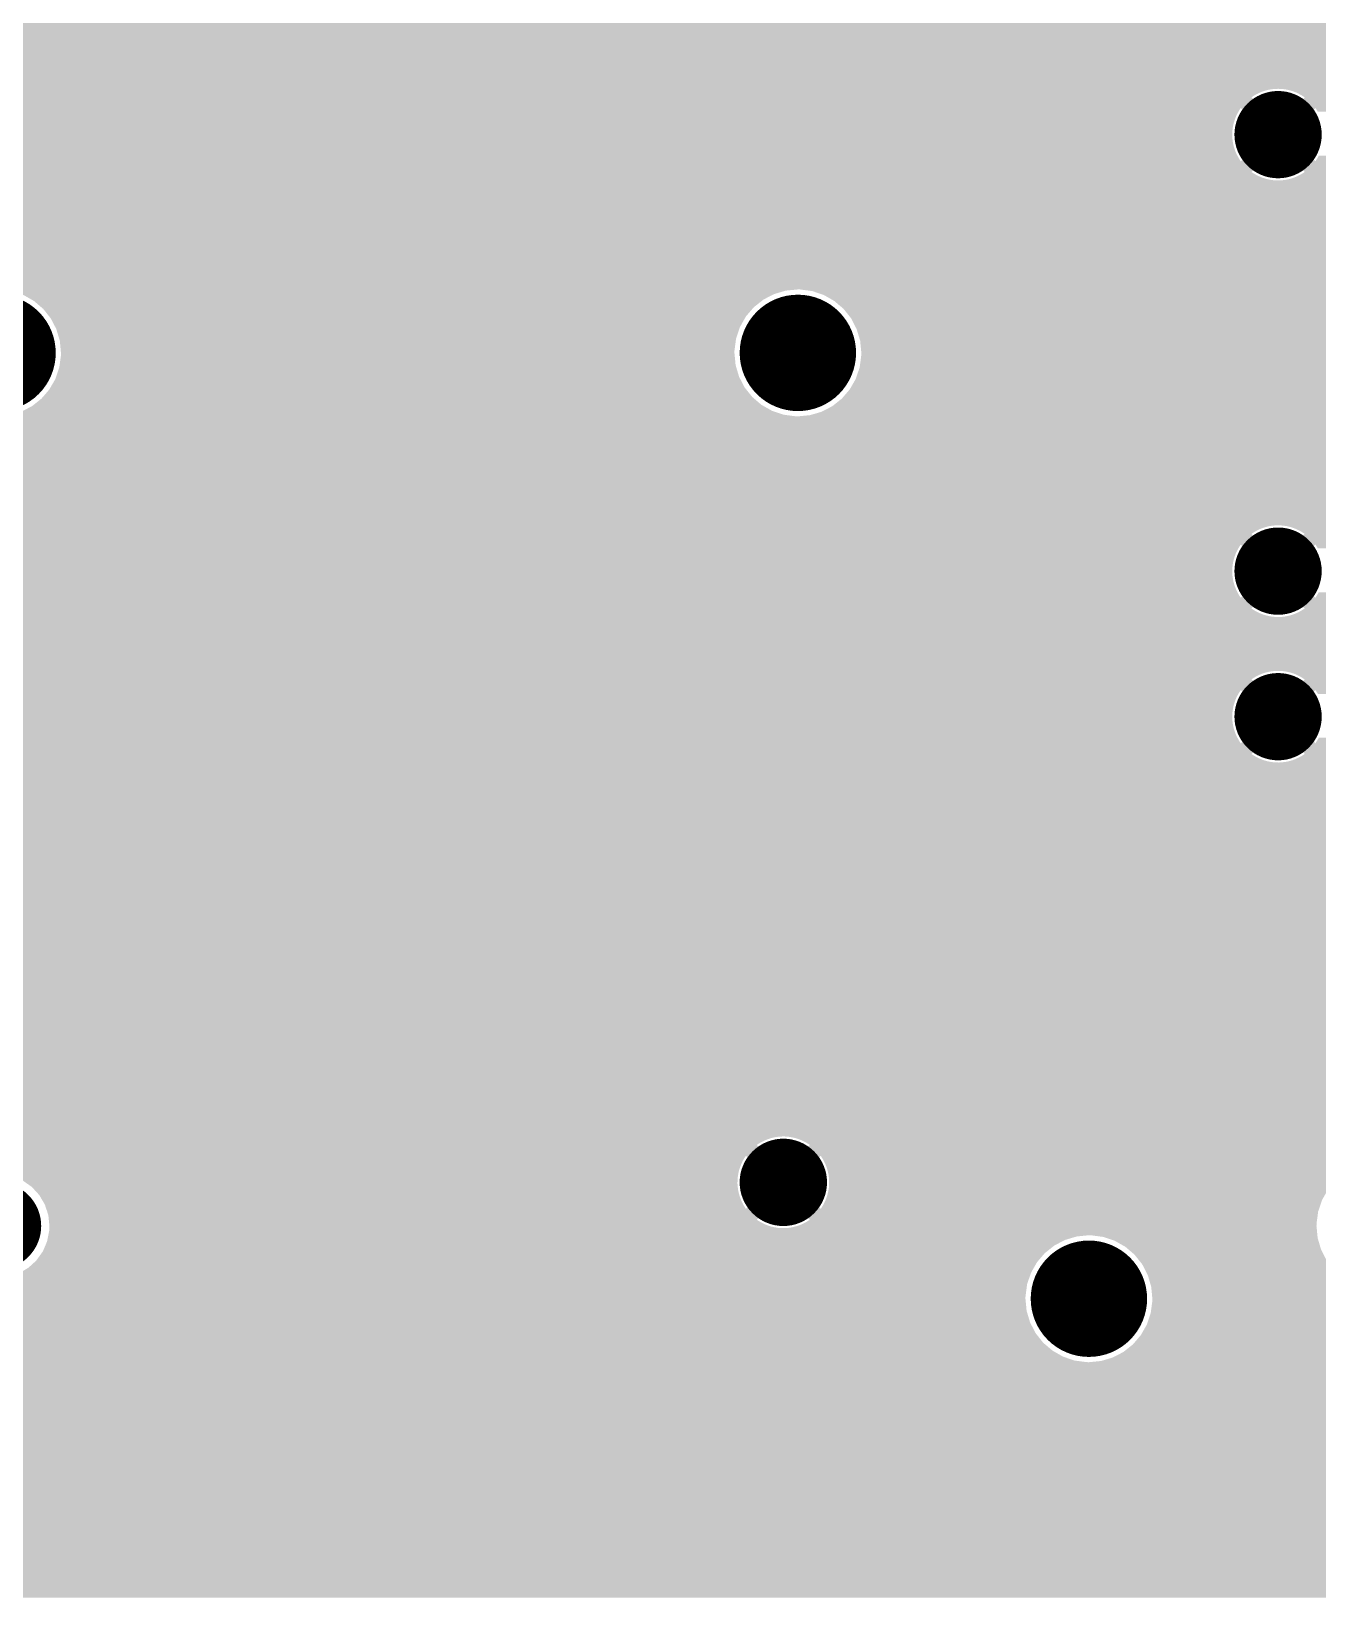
# Model space of a CAD drawing. Extents: x 295 to 953, y 10 to 290.
# Drawn here: x 585.71 to 604.23, y 142.3 to 164.8 of the extents above; entities that cross this region are included whole.
import ezdxf

# ---------------------------------------------------------------- set-up
doc = ezdxf.new("R2010")
doc.units = 0
doc.header["$LTSCALE"] = 5
doc.header["$MEASUREMENT"] = 0
doc.layers.get('0').update_dxf_attribs({"linetype": 'CONTINUOUS', "lineweight": 25})

msp = doc.modelspace()

# ---------------------------------------------------------------- linework, layer by layer
for points, const_width in [([(603.346, 163.313, 1), (603.974, 163.313, 1)], 0.629), ([(584.801, 160.17, 1), (585.639, 160.17, 1)], 0.838), ([(596.326, 160.17, 1), (597.164, 160.17, 1)], 0.838), ([(603.346, 157.027, 1), (603.974, 157.027, 1)], 0.629), ([(603.346, 154.931, 1), (603.974, 154.931, 1)], 0.629), ([(596.221, 148.225, 1), (596.85, 148.225, 1)], 0.629), ([(584.905, 147.597, 1), (585.534, 147.597, 1)], 0.629), ([(600.517, 146.549, 1), (601.355, 146.549, 1)], 0.838)]:
    msp.add_lwpolyline(points, format="xyb", close=True, dxfattribs=dict(const_width=const_width))
for points in [[(563.322, 163.973), (563.322, 165.543), (607.222, 163.973), (607.222, 165.543)], [(563.322, 163.971), (563.322, 163.973), (603.613, 163.971), (603.66, 163.973)], [(563.322, 163.966), (563.322, 163.971), (603.566, 163.966), (603.613, 163.971)], [(563.322, 163.958), (563.322, 163.966), (603.52, 163.958), (603.566, 163.966)], [(563.322, 163.947), (563.322, 163.958), (603.474, 163.947), (603.52, 163.958)], [(563.322, 163.932), (563.322, 163.947), (603.43, 163.932), (603.474, 163.947)], [(563.322, 163.914), (563.322, 163.932), (603.386, 163.914), (603.43, 163.932)], [(563.322, 163.893), (563.322, 163.914), (603.344, 163.893), (603.386, 163.914)], [(563.322, 163.869), (563.322, 163.893), (603.304, 163.869), (603.344, 163.893)], [(563.322, 163.85), (563.322, 163.869), (603.277, 163.85), (603.304, 163.869)], [(563.322, 163.731), (563.322, 163.85), (603.396, 163.731), (603.277, 163.85)], [(603.693, 163.972), (603.66, 163.973), (607.222, 163.972), (607.222, 163.973)], [(603.74, 163.968), (603.693, 163.972), (607.222, 163.968), (607.222, 163.972)], [(603.786, 163.961), (603.74, 163.968), (607.222, 163.961), (607.222, 163.968)], [(603.832, 163.95), (603.786, 163.961), (607.222, 163.95), (607.222, 163.961)], [(603.877, 163.937), (603.832, 163.95), (607.222, 163.937), (607.222, 163.95)], [(603.921, 163.92), (603.877, 163.937), (607.222, 163.92), (607.222, 163.937)], [(603.963, 163.899), (603.921, 163.92), (607.222, 163.899), (607.222, 163.92)], [(603.924, 163.731), (604.043, 163.85), (607.222, 163.731), (607.222, 163.85)], [(604.004, 163.876), (603.963, 163.899), (607.222, 163.876), (607.222, 163.899)], [(604.043, 163.85), (604.004, 163.876), (607.222, 163.85), (607.222, 163.876)], [(563.322, 163.696), (563.322, 163.731), (607.222, 163.696), (607.222, 163.731)], [(563.322, 163.657), (563.322, 163.696), (603.097, 163.657), (603.123, 163.696)], [(563.322, 163.616), (563.322, 163.657), (603.074, 163.616), (603.097, 163.657)], [(563.322, 163.574), (563.322, 163.616), (603.054, 163.574), (603.074, 163.616)], [(603.242, 163.577), (603.123, 163.696), (604.078, 163.577), (604.198, 163.696)], [(603.396, 163.731), (603.426, 163.748), (603.924, 163.731), (603.894, 163.748)], [(603.426, 163.748), (603.432, 163.752), (603.894, 163.748), (603.889, 163.752)], [(603.432, 163.752), (603.462, 163.766), (603.889, 163.752), (603.858, 163.766)], [(603.462, 163.766), (603.469, 163.769), (603.858, 163.766), (603.852, 163.769)], [(603.469, 163.769), (603.5, 163.781), (603.852, 163.769), (603.819, 163.781)], [(603.5, 163.781), (603.507, 163.783), (603.819, 163.781), (603.814, 163.783)], [(603.507, 163.783), (603.539, 163.793), (603.814, 163.783), (603.78, 163.793)], [(603.539, 163.793), (603.547, 163.794), (603.78, 163.793), (603.775, 163.794)], [(603.547, 163.794), (603.579, 163.801), (603.775, 163.794), (603.74, 163.801)], [(603.579, 163.801), (603.587, 163.802), (603.74, 163.801), (603.735, 163.802)], [(603.587, 163.802), (603.619, 163.806), (603.735, 163.802), (603.699, 163.806)], [(603.619, 163.806), (603.631, 163.806), (603.699, 163.806), (603.694, 163.806)], [(603.631, 163.806), (603.66, 163.808), (603.694, 163.806), (603.66, 163.808)], [(604.208, 163.681), (604.198, 163.696), (607.222, 163.681), (607.222, 163.696)], [(604.233, 163.642), (604.208, 163.681), (607.222, 163.642), (607.222, 163.681)], [(563.322, 163.53), (563.322, 163.574), (603.037, 163.53), (603.054, 163.574)], [(563.322, 163.485), (563.322, 163.53), (603.023, 163.485), (603.037, 163.53)], [(563.322, 163.439), (563.322, 163.485), (603.012, 163.439), (603.023, 163.485)], [(563.322, 163.393), (563.322, 163.439), (603.005, 163.393), (603.012, 163.439)], [(563.322, 163.346), (563.322, 163.393), (603.001, 163.346), (603.005, 163.393)], [(603.168, 163.36), (603.171, 163.388), (604.152, 163.36), (604.149, 163.388)], [(603.171, 163.388), (603.174, 163.401), (604.149, 163.388), (604.147, 163.401)], [(603.174, 163.401), (603.179, 163.428), (604.147, 163.401), (604.141, 163.428)], [(603.179, 163.428), (603.183, 163.44), (604.141, 163.428), (604.138, 163.44)], [(603.183, 163.44), (603.19, 163.467), (604.138, 163.44), (604.13, 163.467)], [(603.19, 163.467), (603.195, 163.479), (604.13, 163.467), (604.126, 163.479)], [(603.195, 163.479), (603.204, 163.505), (604.126, 163.479), (604.116, 163.505)], [(603.204, 163.505), (603.21, 163.517), (604.116, 163.505), (604.111, 163.517)], [(603.21, 163.517), (603.222, 163.542), (604.111, 163.517), (604.098, 163.542)], [(603.222, 163.542), (603.228, 163.553), (604.098, 163.542), (604.092, 163.553)], [(603.228, 163.553), (603.242, 163.577), (604.092, 163.553), (604.078, 163.577)], [(563.322, 163.299), (563.322, 163.346), (603, 163.299), (603.001, 163.346)], [(563.322, 163.252), (563.322, 163.299), (603.003, 163.252), (603, 163.299)], [(563.322, 163.205), (563.322, 163.252), (603.009, 163.205), (603.003, 163.252)], [(563.322, 163.159), (563.322, 163.205), (603.018, 163.159), (603.009, 163.205)], [(563.322, 163.114), (563.322, 163.159), (603.031, 163.114), (603.018, 163.159)], [(603.166, 163.32), (603.167, 163.347), (604.155, 163.32), (604.153, 163.347)], [(603.166, 163.307), (603.166, 163.32), (604.154, 163.307), (604.155, 163.32)], [(603.167, 163.279), (603.166, 163.307), (604.153, 163.279), (604.154, 163.307)], [(603.167, 163.347), (603.168, 163.36), (604.153, 163.347), (604.152, 163.36)], [(603.168, 163.266), (603.167, 163.279), (604.152, 163.266), (604.153, 163.279)], [(603.172, 163.238), (603.168, 163.266), (604.149, 163.238), (604.152, 163.266)], [(603.173, 163.226), (603.172, 163.238), (604.146, 163.226), (604.149, 163.238)], [(603.179, 163.198), (603.173, 163.226), (604.141, 163.198), (604.146, 163.226)], [(603.182, 163.186), (603.179, 163.198), (604.138, 163.186), (604.141, 163.198)], [(603.19, 163.159), (603.182, 163.186), (604.13, 163.159), (604.138, 163.186)], [(603.194, 163.147), (603.19, 163.159), (604.126, 163.147), (604.13, 163.159)], [(603.205, 163.121), (603.194, 163.147), (604.116, 163.121), (604.126, 163.147)], [(563.322, 163.069), (563.322, 163.114), (603.047, 163.069), (603.031, 163.114)], [(563.322, 163.026), (563.322, 163.069), (603.066, 163.026), (603.047, 163.069)], [(563.322, 162.985), (563.322, 163.026), (603.088, 162.985), (603.066, 163.026)], [(563.322, 162.945), (563.322, 162.985), (603.112, 162.945), (603.088, 162.985)], [(563.322, 162.93), (563.322, 162.945), (603.123, 162.93), (603.112, 162.945)], [(563.322, 162.895), (563.322, 162.93), (607.222, 162.895), (607.222, 162.93)], [(603.123, 162.93), (603.242, 163.049), (604.198, 162.93), (604.078, 163.049)], [(603.21, 163.109), (603.205, 163.121), (604.11, 163.109), (604.116, 163.121)], [(603.222, 163.084), (603.21, 163.109), (604.099, 163.084), (604.11, 163.109)], [(603.228, 163.073), (603.222, 163.084), (604.092, 163.073), (604.099, 163.084)], [(603.242, 163.049), (603.228, 163.073), (604.078, 163.049), (604.092, 163.073)], [(604.198, 162.93), (604.223, 162.969), (607.222, 162.93), (607.222, 162.969)], [(604.223, 162.969), (604.247, 163.01), (607.222, 162.969), (607.222, 163.01)], [(563.322, 162.776), (563.322, 162.895), (603.277, 162.776), (603.396, 162.895)], [(563.322, 162.75), (563.322, 162.776), (603.316, 162.75), (603.277, 162.776)], [(563.322, 162.727), (563.322, 162.75), (603.357, 162.727), (603.316, 162.75)], [(563.322, 162.707), (563.322, 162.727), (603.4, 162.707), (603.357, 162.727)], [(563.322, 162.69), (563.322, 162.707), (603.443, 162.69), (603.4, 162.707)], [(563.322, 162.676), (563.322, 162.69), (603.488, 162.676), (603.443, 162.69)], [(603.426, 162.878), (603.396, 162.895), (603.895, 162.878), (603.924, 162.895)], [(603.431, 162.875), (603.426, 162.878), (603.888, 162.875), (603.895, 162.878)], [(603.463, 162.86), (603.431, 162.875), (603.858, 162.86), (603.888, 162.875)], [(603.468, 162.857), (603.463, 162.86), (603.851, 162.857), (603.858, 162.86)], [(603.501, 162.845), (603.468, 162.857), (603.82, 162.845), (603.851, 162.857)], [(603.506, 162.843), (603.501, 162.845), (603.813, 162.843), (603.82, 162.845)], [(603.54, 162.834), (603.506, 162.843), (603.781, 162.834), (603.813, 162.843)], [(603.546, 162.832), (603.54, 162.834), (603.774, 162.832), (603.781, 162.834)], [(603.58, 162.825), (603.546, 162.832), (603.741, 162.825), (603.774, 162.832)], [(603.585, 162.824), (603.58, 162.825), (603.733, 162.824), (603.741, 162.825)], [(603.621, 162.82), (603.585, 162.824), (603.701, 162.82), (603.733, 162.824)], [(603.626, 162.82), (603.621, 162.82), (603.689, 162.82), (603.701, 162.82)], [(603.66, 162.819), (603.626, 162.82), (603.66, 162.819), (603.689, 162.82)], [(603.86, 162.684), (603.904, 162.7), (607.222, 162.684), (607.222, 162.7)], [(603.904, 162.7), (603.947, 162.719), (607.222, 162.7), (607.222, 162.719)], [(604.043, 162.776), (603.924, 162.895), (607.222, 162.776), (607.222, 162.895)], [(603.947, 162.719), (603.989, 162.741), (607.222, 162.719), (607.222, 162.741)], [(603.989, 162.741), (604.028, 162.765), (607.222, 162.741), (607.222, 162.765)], [(604.028, 162.765), (604.043, 162.776), (607.222, 162.765), (607.222, 162.776)], [(563.322, 162.665), (563.322, 162.676), (603.534, 162.665), (603.488, 162.676)], [(563.322, 162.658), (563.322, 162.665), (603.581, 162.658), (603.534, 162.665)], [(563.322, 162.654), (563.322, 162.658), (603.628, 162.654), (603.581, 162.658)], [(563.322, 162.653), (563.322, 162.654), (603.675, 162.653), (603.628, 162.654)], [(563.322, 162.131), (563.322, 162.653), (607.222, 162.131), (607.222, 162.653)], [(603.675, 162.653), (603.722, 162.656), (607.222, 162.653), (607.222, 162.656)], [(603.722, 162.656), (603.768, 162.662), (607.222, 162.656), (607.222, 162.662)], [(603.768, 162.662), (603.814, 162.671), (607.222, 162.662), (607.222, 162.671)], [(603.814, 162.671), (603.86, 162.684), (607.222, 162.671), (607.222, 162.684)], [(579.141, 162.107), (578.968, 162.131), (607.222, 162.107), (607.222, 162.131)], [(579.307, 162.051), (579.141, 162.107), (607.222, 162.051), (607.222, 162.107)], [(579.459, 161.965), (579.307, 162.051), (607.222, 161.965), (607.222, 162.051)], [(579.591, 161.851), (579.459, 161.965), (607.222, 161.851), (607.222, 161.965)], [(579.7, 161.714), (579.591, 161.851), (607.222, 161.714), (607.222, 161.851)], [(579.781, 161.559), (579.7, 161.714), (607.222, 161.559), (607.222, 161.714)], [(579.83, 161.392), (579.781, 161.559), (607.222, 161.392), (607.222, 161.559)], [(579.847, 161.218), (579.83, 161.392), (607.222, 161.218), (607.222, 161.392)], [(579.833, 161.083), (579.846, 161.183), (607.222, 161.083), (607.222, 161.183)], [(579.846, 161.183), (579.847, 161.218), (607.222, 161.183), (607.222, 161.218)], [(585.254, 161.083), (585.22, 161.083), (596.738, 161.083), (596.745, 161.083)], [(585.374, 161.067), (585.254, 161.083), (596.571, 161.067), (596.738, 161.083)], [(585.427, 161.06), (585.374, 161.067), (596.547, 161.06), (596.571, 161.067)], [(585.553, 161.017), (585.427, 161.06), (596.403, 161.017), (596.547, 161.06)], [(585.593, 161.004), (585.553, 161.017), (596.377, 161.004), (596.403, 161.017)], [(585.711, 160.937), (585.593, 161.004), (596.248, 160.937), (596.377, 161.004)], [(585.745, 160.917), (585.711, 160.937), (596.224, 160.917), (596.248, 160.937)], [(585.849, 160.828), (585.745, 160.917), (596.111, 160.828), (596.224, 160.917)], [(596.953, 161.06), (596.779, 161.083), (607.222, 161.06), (607.222, 161.083)], [(597.118, 161.004), (596.953, 161.06), (607.222, 161.004), (607.222, 161.06)], [(597.27, 160.917), (597.118, 161.004), (607.222, 160.917), (607.222, 161.004)], [(597.403, 160.804), (597.27, 160.917), (607.222, 160.804), (607.222, 160.917)], [(585.878, 160.804), (585.849, 160.828), (596.09, 160.804), (596.111, 160.828)], [(585.964, 160.695), (585.878, 160.804), (595.997, 160.695), (596.09, 160.804)], [(585.986, 160.667), (585.964, 160.695), (595.981, 160.667), (595.997, 160.695)], [(586.051, 160.543), (585.986, 160.667), (595.911, 160.543), (595.981, 160.667)], [(597.512, 160.667), (597.403, 160.804), (607.222, 160.667), (607.222, 160.804)], [(597.592, 160.511), (597.512, 160.667), (607.222, 160.511), (607.222, 160.667)], [(586.067, 160.511), (586.051, 160.543), (595.9, 160.511), (595.911, 160.543)], [(586.107, 160.378), (586.067, 160.511), (595.855, 160.378), (595.9, 160.511)], [(597.642, 160.344), (597.592, 160.511), (607.222, 160.344), (607.222, 160.511)], [(586.117, 160.344), (586.107, 160.378), (595.851, 160.344), (595.855, 160.378)], [(586.13, 160.204), (586.117, 160.344), (595.832, 160.204), (595.851, 160.344)], [(597.659, 160.17), (597.642, 160.344), (607.222, 160.17), (607.222, 160.344)], [(586.109, 159.962), (586.114, 159.996), (595.858, 159.962), (595.848, 159.996)], [(586.114, 159.996), (586.133, 160.135), (595.848, 159.996), (595.835, 160.135)], [(586.133, 160.17), (586.13, 160.204), (595.831, 160.17), (595.832, 160.204)], [(586.133, 160.135), (586.133, 160.17), (595.835, 160.135), (595.831, 160.17)], [(597.635, 159.962), (597.658, 160.135), (607.222, 159.962), (607.222, 160.135)], [(597.658, 160.135), (597.659, 160.17), (607.222, 160.135), (607.222, 160.17)], [(585.983, 159.673), (586.054, 159.796), (595.978, 159.673), (595.914, 159.796)], [(586.054, 159.796), (586.064, 159.828), (595.914, 159.796), (595.898, 159.828)], [(586.064, 159.828), (586.109, 159.962), (595.898, 159.828), (595.858, 159.962)], [(597.492, 159.644), (597.579, 159.796), (607.222, 159.644), (607.222, 159.796)], [(597.579, 159.796), (597.635, 159.962), (607.222, 159.796), (607.222, 159.962)], [(585.853, 159.512), (585.874, 159.536), (596.115, 159.512), (596.087, 159.536)], [(585.874, 159.536), (585.967, 159.644), (596.087, 159.536), (596.001, 159.644)], [(585.967, 159.644), (585.983, 159.673), (596.001, 159.644), (595.978, 159.673)], [(597.379, 159.512), (597.492, 159.644), (607.222, 159.512), (607.222, 159.644)], [(585.418, 159.28), (585.561, 159.322), (596.537, 159.28), (596.412, 159.322)], [(585.561, 159.322), (585.587, 159.336), (596.412, 159.322), (596.372, 159.336)], [(585.587, 159.336), (585.717, 159.403), (596.372, 159.336), (596.254, 159.403)], [(585.717, 159.403), (585.741, 159.422), (596.254, 159.403), (596.22, 159.422)], [(585.741, 159.422), (585.853, 159.512), (596.22, 159.422), (596.115, 159.512)], [(596.919, 159.273), (597.087, 159.322), (607.222, 159.273), (607.222, 159.322)], [(597.087, 159.322), (597.242, 159.403), (607.222, 159.322), (607.222, 159.403)], [(597.242, 159.403), (597.379, 159.512), (607.222, 159.403), (607.222, 159.512)], [(563.322, 157.687), (563.322, 159.256), (607.222, 157.687), (607.222, 159.256)], [(585.22, 159.256), (585.226, 159.257), (596.745, 159.256), (596.711, 159.257)], [(585.226, 159.257), (585.394, 159.273), (596.711, 159.257), (596.591, 159.273)], [(585.394, 159.273), (585.418, 159.28), (596.591, 159.273), (596.537, 159.28)], [(596.745, 159.256), (596.919, 159.273), (607.222, 159.256), (607.222, 159.273)], [(563.322, 157.685), (563.322, 157.687), (603.613, 157.685), (603.66, 157.687)], [(563.322, 157.68), (563.322, 157.685), (603.566, 157.68), (603.613, 157.685)], [(563.322, 157.672), (563.322, 157.68), (603.52, 157.672), (603.566, 157.68)], [(563.322, 157.66), (563.322, 157.672), (603.474, 157.66), (603.52, 157.672)], [(563.322, 157.645), (563.322, 157.66), (603.43, 157.645), (603.474, 157.66)], [(563.322, 157.627), (563.322, 157.645), (603.386, 157.627), (603.43, 157.645)], [(563.322, 157.606), (563.322, 157.627), (603.344, 157.606), (603.386, 157.627)], [(563.322, 157.582), (563.322, 157.606), (603.304, 157.582), (603.344, 157.606)], [(563.322, 157.564), (563.322, 157.582), (603.277, 157.564), (603.304, 157.582)], [(563.322, 157.445), (563.322, 157.564), (603.396, 157.445), (603.277, 157.564)], [(603.547, 157.508), (603.579, 157.514), (603.775, 157.508), (603.74, 157.514)], [(603.579, 157.514), (603.587, 157.515), (603.74, 157.514), (603.735, 157.515)], [(603.587, 157.515), (603.619, 157.519), (603.735, 157.515), (603.699, 157.519)], [(603.619, 157.519), (603.631, 157.52), (603.699, 157.519), (603.694, 157.52)], [(603.631, 157.52), (603.66, 157.521), (603.694, 157.52), (603.66, 157.521)], [(603.693, 157.686), (603.66, 157.687), (607.222, 157.686), (607.222, 157.687)], [(603.74, 157.682), (603.693, 157.686), (607.222, 157.682), (607.222, 157.686)], [(603.786, 157.675), (603.74, 157.682), (607.222, 157.675), (607.222, 157.682)], [(603.832, 157.664), (603.786, 157.675), (607.222, 157.664), (607.222, 157.675)], [(603.877, 157.65), (603.832, 157.664), (607.222, 157.65), (607.222, 157.664)], [(603.921, 157.633), (603.877, 157.65), (607.222, 157.633), (607.222, 157.65)], [(603.963, 157.613), (603.921, 157.633), (607.222, 157.613), (607.222, 157.633)], [(603.924, 157.445), (604.043, 157.564), (607.222, 157.445), (607.222, 157.564)], [(604.004, 157.59), (603.963, 157.613), (607.222, 157.59), (607.222, 157.613)], [(604.043, 157.564), (604.004, 157.59), (607.222, 157.564), (607.222, 157.59)], [(563.322, 157.41), (563.322, 157.445), (607.222, 157.41), (607.222, 157.445)], [(563.322, 157.371), (563.322, 157.41), (603.097, 157.371), (603.123, 157.41)], [(563.322, 157.33), (563.322, 157.371), (603.074, 157.33), (603.097, 157.371)], [(563.322, 157.287), (563.322, 157.33), (603.054, 157.287), (603.074, 157.33)], [(563.322, 157.243), (563.322, 157.287), (603.037, 157.243), (603.054, 157.287)], [(603.242, 157.291), (603.123, 157.41), (604.078, 157.291), (604.198, 157.41)], [(603.228, 157.267), (603.242, 157.291), (604.092, 157.267), (604.078, 157.291)], [(603.396, 157.445), (603.426, 157.462), (603.924, 157.445), (603.894, 157.462)], [(603.426, 157.462), (603.432, 157.465), (603.894, 157.462), (603.889, 157.465)], [(603.432, 157.465), (603.462, 157.48), (603.889, 157.465), (603.858, 157.48)], [(603.462, 157.48), (603.469, 157.482), (603.858, 157.48), (603.852, 157.482)], [(603.469, 157.482), (603.5, 157.495), (603.852, 157.482), (603.819, 157.495)], [(603.5, 157.495), (603.507, 157.497), (603.819, 157.495), (603.814, 157.497)], [(603.507, 157.497), (603.539, 157.506), (603.814, 157.497), (603.78, 157.506)], [(603.539, 157.506), (603.547, 157.508), (603.78, 157.506), (603.775, 157.508)], [(604.208, 157.395), (604.198, 157.41), (607.222, 157.395), (607.222, 157.41)], [(604.233, 157.355), (604.208, 157.395), (607.222, 157.355), (607.222, 157.395)], [(563.322, 157.198), (563.322, 157.243), (603.023, 157.198), (603.037, 157.243)], [(563.322, 157.153), (563.322, 157.198), (603.012, 157.153), (603.023, 157.198)], [(563.322, 157.106), (563.322, 157.153), (603.005, 157.106), (603.012, 157.153)], [(563.322, 157.059), (563.322, 157.106), (603.001, 157.059), (603.005, 157.106)], [(603.166, 157.033), (603.167, 157.061), (604.155, 157.033), (604.153, 157.061)], [(603.167, 157.061), (603.168, 157.074), (604.153, 157.061), (604.152, 157.074)], [(603.168, 157.074), (603.171, 157.101), (604.152, 157.074), (604.149, 157.101)], [(603.171, 157.101), (603.174, 157.114), (604.149, 157.101), (604.147, 157.114)], [(603.174, 157.114), (603.179, 157.141), (604.147, 157.114), (604.141, 157.141)], [(603.179, 157.141), (603.183, 157.154), (604.141, 157.141), (604.138, 157.154)], [(603.183, 157.154), (603.19, 157.18), (604.138, 157.154), (604.13, 157.18)], [(603.19, 157.18), (603.195, 157.193), (604.13, 157.18), (604.126, 157.193)], [(603.195, 157.193), (603.204, 157.218), (604.126, 157.193), (604.116, 157.218)], [(603.204, 157.218), (603.21, 157.23), (604.116, 157.218), (604.111, 157.23)], [(603.21, 157.23), (603.222, 157.255), (604.111, 157.23), (604.098, 157.255)], [(603.222, 157.255), (603.228, 157.267), (604.098, 157.255), (604.092, 157.267)], [(563.322, 157.012), (563.322, 157.059), (603, 157.012), (603.001, 157.059)], [(563.322, 156.965), (563.322, 157.012), (603.003, 156.965), (603, 157.012)], [(563.322, 156.919), (563.322, 156.965), (603.009, 156.919), (603.003, 156.965)], [(563.322, 156.872), (563.322, 156.919), (603.018, 156.872), (603.009, 156.919)], [(563.322, 156.827), (563.322, 156.872), (603.031, 156.827), (603.018, 156.872)], [(603.166, 157.02), (603.166, 157.033), (604.154, 157.02), (604.155, 157.033)], [(603.167, 156.992), (603.166, 157.02), (604.153, 156.992), (604.154, 157.02)], [(603.168, 156.979), (603.167, 156.992), (604.152, 156.979), (604.153, 156.992)], [(603.172, 156.952), (603.168, 156.979), (604.149, 156.952), (604.152, 156.979)], [(603.173, 156.939), (603.172, 156.952), (604.146, 156.939), (604.149, 156.952)], [(603.179, 156.912), (603.173, 156.939), (604.141, 156.912), (604.146, 156.939)], [(603.182, 156.899), (603.179, 156.912), (604.138, 156.899), (604.141, 156.912)], [(603.19, 156.873), (603.182, 156.899), (604.13, 156.873), (604.138, 156.899)], [(603.194, 156.86), (603.19, 156.873), (604.126, 156.86), (604.13, 156.873)], [(603.205, 156.835), (603.194, 156.86), (604.116, 156.835), (604.126, 156.86)], [(563.322, 156.783), (563.322, 156.827), (603.047, 156.783), (603.031, 156.827)], [(563.322, 156.74), (563.322, 156.783), (603.066, 156.74), (603.047, 156.783)], [(563.322, 156.698), (563.322, 156.74), (603.088, 156.698), (603.066, 156.74)], [(563.322, 156.658), (563.322, 156.698), (603.112, 156.658), (603.088, 156.698)], [(563.322, 156.643), (563.322, 156.658), (603.123, 156.643), (603.112, 156.658)], [(563.322, 156.608), (563.322, 156.643), (607.222, 156.608), (607.222, 156.643)], [(603.123, 156.643), (603.242, 156.762), (604.198, 156.643), (604.078, 156.762)], [(603.21, 156.823), (603.205, 156.835), (604.11, 156.823), (604.116, 156.835)], [(603.222, 156.798), (603.21, 156.823), (604.099, 156.798), (604.11, 156.823)], [(603.228, 156.786), (603.222, 156.798), (604.092, 156.786), (604.099, 156.798)], [(603.242, 156.763), (603.228, 156.786), (604.078, 156.763), (604.092, 156.786)], [(603.242, 156.762), (603.242, 156.763), (604.078, 156.762), (604.078, 156.763)], [(604.198, 156.643), (604.223, 156.683), (607.222, 156.643), (607.222, 156.683)], [(604.223, 156.683), (604.247, 156.724), (607.222, 156.683), (607.222, 156.724)], [(563.322, 156.489), (563.322, 156.608), (603.277, 156.489), (603.396, 156.608)], [(563.322, 156.463), (563.322, 156.489), (603.316, 156.463), (603.277, 156.489)], [(563.322, 156.44), (563.322, 156.463), (603.357, 156.44), (603.316, 156.463)], [(563.322, 156.42), (563.322, 156.44), (603.4, 156.42), (603.357, 156.44)], [(563.322, 156.403), (563.322, 156.42), (603.443, 156.403), (603.4, 156.42)], [(563.322, 156.389), (563.322, 156.403), (603.488, 156.389), (603.443, 156.403)], [(563.322, 156.379), (563.322, 156.389), (603.534, 156.379), (603.488, 156.389)], [(603.426, 156.591), (603.396, 156.608), (603.895, 156.591), (603.924, 156.608)], [(603.431, 156.588), (603.426, 156.591), (603.888, 156.588), (603.895, 156.591)], [(603.463, 156.573), (603.431, 156.588), (603.858, 156.573), (603.888, 156.588)], [(603.468, 156.571), (603.463, 156.573), (603.851, 156.571), (603.858, 156.573)], [(603.501, 156.559), (603.468, 156.571), (603.82, 156.559), (603.851, 156.571)], [(603.506, 156.557), (603.501, 156.559), (603.813, 156.557), (603.82, 156.559)], [(603.54, 156.547), (603.506, 156.557), (603.781, 156.547), (603.813, 156.557)], [(603.546, 156.546), (603.54, 156.547), (603.774, 156.546), (603.781, 156.547)], [(603.58, 156.539), (603.546, 156.546), (603.741, 156.539), (603.774, 156.546)], [(603.585, 156.538), (603.58, 156.539), (603.733, 156.538), (603.741, 156.539)], [(603.621, 156.534), (603.585, 156.538), (603.701, 156.534), (603.733, 156.538)], [(603.626, 156.533), (603.621, 156.534), (603.689, 156.533), (603.701, 156.534)], [(603.66, 156.532), (603.626, 156.533), (603.66, 156.532), (603.689, 156.533)], [(603.814, 156.385), (603.86, 156.397), (607.222, 156.385), (607.222, 156.397)], [(603.86, 156.397), (603.904, 156.413), (607.222, 156.397), (607.222, 156.413)], [(603.904, 156.413), (603.947, 156.432), (607.222, 156.413), (607.222, 156.432)], [(604.043, 156.489), (603.924, 156.608), (607.222, 156.489), (607.222, 156.608)], [(603.947, 156.432), (603.989, 156.454), (607.222, 156.432), (607.222, 156.454)], [(603.989, 156.454), (604.028, 156.479), (607.222, 156.454), (607.222, 156.479)], [(604.028, 156.479), (604.043, 156.489), (607.222, 156.479), (607.222, 156.489)], [(563.322, 156.371), (563.322, 156.379), (603.581, 156.371), (603.534, 156.379)], [(563.322, 156.367), (563.322, 156.371), (603.628, 156.367), (603.581, 156.371)], [(563.322, 155.591), (563.322, 156.367), (607.222, 155.591), (607.222, 156.367)], [(563.322, 156.367), (563.322, 156.367), (603.675, 156.367), (603.628, 156.367)], [(603.675, 156.367), (603.722, 156.369), (607.222, 156.367), (607.222, 156.369)], [(603.722, 156.369), (603.768, 156.375), (607.222, 156.369), (607.222, 156.375)], [(603.768, 156.375), (603.814, 156.385), (607.222, 156.375), (607.222, 156.385)], [(563.322, 155.589), (563.322, 155.591), (603.613, 155.589), (603.66, 155.591)], [(563.322, 155.584), (563.322, 155.589), (603.566, 155.584), (603.613, 155.589)], [(563.322, 155.576), (563.322, 155.584), (603.52, 155.576), (603.566, 155.584)], [(563.322, 155.565), (563.322, 155.576), (603.474, 155.565), (603.52, 155.576)], [(563.322, 155.55), (563.322, 155.565), (603.43, 155.55), (603.474, 155.565)], [(563.322, 155.532), (563.322, 155.55), (603.386, 155.532), (603.43, 155.55)], [(563.322, 155.511), (563.322, 155.532), (603.344, 155.511), (603.386, 155.532)], [(563.322, 155.487), (563.322, 155.511), (603.304, 155.487), (603.344, 155.511)], [(563.322, 155.468), (563.322, 155.487), (603.277, 155.468), (603.304, 155.487)], [(603.693, 155.59), (603.66, 155.591), (607.222, 155.59), (607.222, 155.591)], [(603.74, 155.586), (603.693, 155.59), (607.222, 155.586), (607.222, 155.59)], [(603.786, 155.579), (603.74, 155.586), (607.222, 155.579), (607.222, 155.586)], [(603.832, 155.568), (603.786, 155.579), (607.222, 155.568), (607.222, 155.579)], [(603.877, 155.555), (603.832, 155.568), (607.222, 155.555), (607.222, 155.568)], [(603.921, 155.538), (603.877, 155.555), (607.222, 155.538), (607.222, 155.555)], [(603.963, 155.517), (603.921, 155.538), (607.222, 155.517), (607.222, 155.538)], [(604.004, 155.494), (603.963, 155.517), (607.222, 155.494), (607.222, 155.517)], [(604.043, 155.468), (604.004, 155.494), (607.222, 155.468), (607.222, 155.494)], [(563.322, 155.349), (563.322, 155.468), (603.396, 155.349), (603.277, 155.468)], [(563.322, 155.314), (563.322, 155.349), (607.222, 155.314), (607.222, 155.349)], [(563.322, 155.275), (563.322, 155.314), (603.097, 155.275), (603.123, 155.314)], [(563.322, 155.234), (563.322, 155.275), (603.074, 155.234), (603.097, 155.275)], [(603.242, 155.195), (603.123, 155.314), (604.078, 155.195), (604.198, 155.314)], [(603.396, 155.349), (603.426, 155.366), (603.924, 155.349), (603.894, 155.366)], [(603.426, 155.366), (603.432, 155.37), (603.894, 155.366), (603.889, 155.37)], [(603.432, 155.37), (603.462, 155.384), (603.889, 155.37), (603.858, 155.384)], [(603.462, 155.384), (603.469, 155.387), (603.858, 155.384), (603.852, 155.387)], [(603.469, 155.387), (603.5, 155.399), (603.852, 155.387), (603.819, 155.399)], [(603.5, 155.399), (603.507, 155.401), (603.819, 155.399), (603.814, 155.401)], [(603.507, 155.401), (603.539, 155.411), (603.814, 155.401), (603.78, 155.411)], [(603.539, 155.411), (603.547, 155.412), (603.78, 155.411), (603.775, 155.412)], [(603.547, 155.412), (603.579, 155.419), (603.775, 155.412), (603.74, 155.419)], [(603.579, 155.419), (603.587, 155.42), (603.74, 155.419), (603.735, 155.42)], [(603.587, 155.42), (603.619, 155.424), (603.735, 155.42), (603.699, 155.424)], [(603.619, 155.424), (603.631, 155.424), (603.699, 155.424), (603.694, 155.424)], [(603.631, 155.424), (603.66, 155.426), (603.694, 155.424), (603.66, 155.426)], [(603.924, 155.349), (604.043, 155.468), (607.222, 155.349), (607.222, 155.468)], [(604.208, 155.299), (604.198, 155.314), (607.222, 155.299), (607.222, 155.314)], [(604.233, 155.26), (604.208, 155.299), (607.222, 155.26), (607.222, 155.299)], [(563.322, 155.192), (563.322, 155.234), (603.054, 155.192), (603.074, 155.234)], [(563.322, 155.148), (563.322, 155.192), (603.037, 155.148), (603.054, 155.192)], [(563.322, 155.103), (563.322, 155.148), (603.023, 155.103), (603.037, 155.148)], [(563.322, 155.057), (563.322, 155.103), (603.012, 155.057), (603.023, 155.103)], [(563.322, 155.011), (563.322, 155.057), (603.005, 155.011), (603.012, 155.057)], [(603.174, 155.019), (603.179, 155.046), (604.147, 155.019), (604.141, 155.046)], [(603.179, 155.046), (603.183, 155.058), (604.141, 155.046), (604.138, 155.058)], [(603.183, 155.058), (603.19, 155.085), (604.138, 155.058), (604.13, 155.085)], [(603.19, 155.085), (603.195, 155.097), (604.13, 155.085), (604.126, 155.097)], [(603.195, 155.097), (603.204, 155.123), (604.126, 155.097), (604.116, 155.123)], [(603.204, 155.123), (603.21, 155.135), (604.116, 155.123), (604.111, 155.135)], [(603.21, 155.135), (603.222, 155.16), (604.111, 155.135), (604.098, 155.16)], [(603.222, 155.16), (603.228, 155.171), (604.098, 155.16), (604.092, 155.171)], [(603.228, 155.171), (603.242, 155.195), (604.092, 155.171), (604.078, 155.195)], [(563.322, 154.964), (563.322, 155.011), (603.001, 154.964), (603.005, 155.011)], [(563.322, 154.917), (563.322, 154.964), (603, 154.917), (603.001, 154.964)], [(563.322, 154.87), (563.322, 154.917), (603.003, 154.87), (603, 154.917)], [(563.322, 154.823), (563.322, 154.87), (603.009, 154.823), (603.003, 154.87)], [(563.322, 154.777), (563.322, 154.823), (603.018, 154.777), (603.009, 154.823)], [(603.166, 154.938), (603.167, 154.965), (604.155, 154.938), (604.153, 154.965)], [(603.166, 154.925), (603.166, 154.938), (604.154, 154.925), (604.155, 154.938)], [(603.167, 154.897), (603.166, 154.925), (604.153, 154.897), (604.154, 154.925)], [(603.167, 154.965), (603.168, 154.978), (604.153, 154.965), (604.152, 154.978)], [(603.168, 154.884), (603.167, 154.897), (604.152, 154.884), (604.153, 154.897)], [(603.168, 154.978), (603.171, 155.006), (604.152, 154.978), (604.149, 155.006)], [(603.172, 154.856), (603.168, 154.884), (604.149, 154.856), (604.152, 154.884)], [(603.171, 155.006), (603.174, 155.019), (604.149, 155.006), (604.147, 155.019)], [(603.173, 154.844), (603.172, 154.856), (604.146, 154.844), (604.149, 154.856)], [(603.179, 154.816), (603.173, 154.844), (604.141, 154.816), (604.146, 154.844)], [(603.182, 154.804), (603.179, 154.816), (604.138, 154.804), (604.141, 154.816)], [(563.322, 154.732), (563.322, 154.777), (603.031, 154.732), (603.018, 154.777)], [(563.322, 154.687), (563.322, 154.732), (603.047, 154.687), (603.031, 154.732)], [(563.322, 154.644), (563.322, 154.687), (603.066, 154.644), (603.047, 154.687)], [(563.322, 154.603), (563.322, 154.644), (603.088, 154.603), (603.066, 154.644)], [(563.322, 154.563), (563.322, 154.603), (603.112, 154.563), (603.088, 154.603)], [(603.123, 154.548), (603.242, 154.667), (604.198, 154.548), (604.078, 154.667)], [(603.19, 154.777), (603.182, 154.804), (604.13, 154.777), (604.138, 154.804)], [(603.194, 154.765), (603.19, 154.777), (604.126, 154.765), (604.13, 154.777)], [(603.205, 154.739), (603.194, 154.765), (604.116, 154.739), (604.126, 154.765)], [(603.21, 154.727), (603.205, 154.739), (604.11, 154.727), (604.116, 154.739)], [(603.222, 154.702), (603.21, 154.727), (604.099, 154.702), (604.11, 154.727)], [(603.228, 154.691), (603.222, 154.702), (604.092, 154.691), (604.099, 154.702)], [(603.242, 154.667), (603.228, 154.691), (604.078, 154.667), (604.092, 154.691)], [(604.198, 154.548), (604.223, 154.587), (607.222, 154.548), (607.222, 154.587)], [(604.223, 154.587), (604.247, 154.628), (607.222, 154.587), (607.222, 154.628)], [(563.322, 154.548), (563.322, 154.563), (603.123, 154.548), (603.112, 154.563)], [(563.322, 154.513), (563.322, 154.548), (607.222, 154.513), (607.222, 154.548)], [(563.322, 154.394), (563.322, 154.513), (603.277, 154.394), (603.396, 154.513)], [(563.322, 154.368), (563.322, 154.394), (603.316, 154.368), (603.277, 154.394)], [(563.322, 154.345), (563.322, 154.368), (603.357, 154.345), (603.316, 154.368)], [(603.426, 154.496), (603.396, 154.513), (603.895, 154.496), (603.924, 154.513)], [(603.431, 154.493), (603.426, 154.496), (603.888, 154.493), (603.895, 154.496)], [(603.463, 154.478), (603.431, 154.493), (603.858, 154.478), (603.888, 154.493)], [(603.468, 154.475), (603.463, 154.478), (603.851, 154.475), (603.858, 154.478)], [(603.501, 154.463), (603.468, 154.475), (603.82, 154.463), (603.851, 154.475)], [(603.506, 154.461), (603.501, 154.463), (603.813, 154.461), (603.82, 154.463)], [(603.54, 154.452), (603.506, 154.461), (603.781, 154.452), (603.813, 154.461)], [(603.546, 154.45), (603.54, 154.452), (603.774, 154.45), (603.781, 154.452)], [(603.58, 154.443), (603.546, 154.45), (603.741, 154.443), (603.774, 154.45)], [(603.585, 154.442), (603.58, 154.443), (603.733, 154.442), (603.741, 154.443)], [(603.621, 154.438), (603.585, 154.442), (603.701, 154.438), (603.733, 154.442)], [(603.626, 154.438), (603.621, 154.438), (603.689, 154.438), (603.701, 154.438)], [(603.66, 154.437), (603.626, 154.438), (603.66, 154.437), (603.689, 154.438)], [(604.043, 154.394), (603.924, 154.513), (607.222, 154.394), (607.222, 154.513)], [(603.989, 154.359), (604.028, 154.383), (607.222, 154.359), (607.222, 154.383)], [(604.028, 154.383), (604.043, 154.394), (607.222, 154.383), (607.222, 154.394)], [(563.322, 154.325), (563.322, 154.345), (603.4, 154.325), (603.357, 154.345)], [(563.322, 154.308), (563.322, 154.325), (603.443, 154.308), (603.4, 154.325)], [(563.322, 154.294), (563.322, 154.308), (603.488, 154.294), (603.443, 154.308)], [(563.322, 154.283), (563.322, 154.294), (603.534, 154.283), (603.488, 154.294)], [(563.322, 154.276), (563.322, 154.283), (603.581, 154.276), (603.534, 154.283)], [(563.322, 154.272), (563.322, 154.276), (603.628, 154.272), (603.581, 154.276)], [(563.322, 154.271), (563.322, 154.272), (603.675, 154.271), (603.628, 154.272)], [(563.322, 152.417), (563.322, 154.271), (607.222, 152.417), (607.222, 154.271)], [(603.675, 154.271), (603.722, 154.274), (607.222, 154.271), (607.222, 154.274)], [(603.722, 154.274), (603.768, 154.28), (607.222, 154.274), (607.222, 154.28)], [(603.768, 154.28), (603.814, 154.289), (607.222, 154.28), (607.222, 154.289)], [(603.814, 154.289), (603.86, 154.302), (607.222, 154.289), (607.222, 154.302)], [(603.86, 154.302), (603.904, 154.318), (607.222, 154.302), (607.222, 154.318)], [(603.904, 154.318), (603.947, 154.337), (607.222, 154.318), (607.222, 154.337)], [(603.947, 154.337), (603.989, 154.359), (607.222, 154.337), (607.222, 154.359)], [(563.322, 152.416), (563.322, 152.417), (607.222, 152.416), (607.222, 152.417)], [(581.144, 152.406), (581.029, 152.416), (607.222, 152.406), (607.222, 152.416)], [(581.282, 152.363), (581.144, 152.406), (607.222, 152.363), (607.222, 152.406)], [(581.407, 152.29), (581.282, 152.363), (607.222, 152.29), (607.222, 152.363)], [(581.512, 152.19), (581.407, 152.29), (607.222, 152.19), (607.222, 152.29)], [(581.591, 152.068), (581.512, 152.19), (607.222, 152.068), (607.222, 152.19)], [(581.641, 151.932), (581.591, 152.068), (607.222, 151.932), (607.222, 152.068)], [(581.657, 151.788), (581.641, 151.932), (607.222, 151.788), (607.222, 151.932)], [(581.657, 148.886), (581.657, 151.788), (607.222, 148.886), (607.222, 151.788)], [(581.657, 148.884), (581.657, 148.886), (596.488, 148.884), (596.535, 148.886)], [(581.657, 148.879), (581.657, 148.884), (596.442, 148.879), (596.488, 148.884)], [(581.657, 148.871), (581.657, 148.879), (596.395, 148.871), (596.442, 148.879)], [(581.657, 148.859), (581.657, 148.871), (596.35, 148.859), (596.395, 148.871)], [(581.657, 148.844), (581.657, 148.859), (596.305, 148.844), (596.35, 148.859)], [(581.657, 148.826), (581.657, 148.844), (596.262, 148.826), (596.305, 148.844)], [(581.657, 148.805), (581.657, 148.826), (596.22, 148.805), (596.262, 148.826)], [(581.657, 148.781), (581.657, 148.805), (596.179, 148.781), (596.22, 148.805)], [(581.657, 148.763), (581.657, 148.781), (596.152, 148.763), (596.179, 148.781)], [(581.657, 148.644), (581.657, 148.763), (596.271, 148.644), (596.152, 148.763)], [(596.568, 148.885), (596.535, 148.886), (607.222, 148.885), (607.222, 148.886)], [(596.615, 148.881), (596.568, 148.885), (607.222, 148.881), (607.222, 148.885)], [(596.661, 148.873), (596.615, 148.881), (607.222, 148.873), (607.222, 148.881)], [(596.707, 148.863), (596.661, 148.873), (607.222, 148.863), (607.222, 148.873)], [(596.752, 148.849), (596.707, 148.863), (607.222, 148.849), (607.222, 148.863)], [(596.796, 148.832), (596.752, 148.849), (607.222, 148.832), (607.222, 148.849)], [(596.838, 148.812), (596.796, 148.832), (607.222, 148.812), (607.222, 148.832)], [(596.799, 148.644), (596.919, 148.763), (607.222, 148.644), (607.222, 148.763)], [(596.879, 148.789), (596.838, 148.812), (607.222, 148.789), (607.222, 148.812)], [(596.919, 148.763), (596.879, 148.789), (607.222, 148.763), (607.222, 148.789)], [(581.657, 148.609), (581.657, 148.644), (607.222, 148.609), (607.222, 148.644)], [(581.657, 148.57), (581.657, 148.609), (595.972, 148.57), (595.998, 148.609)], [(581.657, 148.529), (581.657, 148.57), (595.949, 148.529), (595.972, 148.57)], [(581.657, 148.486), (581.657, 148.529), (595.929, 148.486), (595.949, 148.529)], [(596.117, 148.49), (595.998, 148.609), (596.954, 148.49), (597.073, 148.609)], [(596.271, 148.644), (596.301, 148.661), (596.799, 148.644), (596.769, 148.661)], [(596.301, 148.661), (596.307, 148.664), (596.769, 148.661), (596.764, 148.664)], [(596.307, 148.664), (596.337, 148.679), (596.764, 148.664), (596.733, 148.679)], [(596.337, 148.679), (596.344, 148.681), (596.733, 148.679), (596.727, 148.681)], [(596.344, 148.681), (596.375, 148.693), (596.727, 148.681), (596.695, 148.693)], [(596.375, 148.693), (596.382, 148.696), (596.695, 148.693), (596.689, 148.696)], [(596.382, 148.696), (596.414, 148.705), (596.689, 148.696), (596.656, 148.705)], [(596.414, 148.705), (596.422, 148.707), (596.656, 148.705), (596.65, 148.707)], [(596.422, 148.707), (596.454, 148.713), (596.65, 148.707), (596.615, 148.713)], [(596.454, 148.713), (596.463, 148.714), (596.615, 148.713), (596.61, 148.714)], [(596.463, 148.714), (596.495, 148.718), (596.61, 148.714), (596.574, 148.718)], [(596.495, 148.718), (596.507, 148.719), (596.574, 148.718), (596.57, 148.719)], [(596.507, 148.719), (596.535, 148.72), (596.57, 148.719), (596.535, 148.72)], [(597.083, 148.594), (597.073, 148.609), (607.222, 148.594), (607.222, 148.609)], [(597.108, 148.554), (597.083, 148.594), (607.222, 148.554), (607.222, 148.594)], [(597.13, 148.512), (597.108, 148.554), (607.222, 148.512), (607.222, 148.554)], [(597.131, 148.51), (597.13, 148.512), (607.222, 148.51), (607.222, 148.512)], [(597.138, 148.494), (597.131, 148.51), (604.953, 148.494), (605.127, 148.51)], [(581.657, 148.442), (581.657, 148.486), (595.912, 148.442), (595.929, 148.486)], [(581.657, 148.397), (581.657, 148.442), (595.898, 148.397), (595.912, 148.442)], [(581.657, 148.351), (581.657, 148.397), (595.887, 148.351), (595.898, 148.397)], [(581.657, 148.345), (581.657, 148.351), (595.886, 148.345), (595.887, 148.351)], [(585.286, 148.342), (585.22, 148.345), (595.886, 148.342), (595.886, 148.345)], [(585.441, 148.312), (585.286, 148.342), (595.881, 148.312), (595.886, 148.342)], [(585.456, 148.305), (585.441, 148.312), (595.88, 148.305), (595.881, 148.312)], [(585.565, 148.258), (585.456, 148.305), (595.876, 148.258), (595.88, 148.305)], [(596.043, 148.273), (596.047, 148.3), (597.028, 148.273), (597.024, 148.3)], [(596.047, 148.3), (596.049, 148.313), (597.024, 148.3), (597.022, 148.313)], [(596.049, 148.313), (596.054, 148.34), (597.022, 148.313), (597.016, 148.34)], [(596.054, 148.34), (596.058, 148.353), (597.016, 148.34), (597.013, 148.353)], [(596.058, 148.353), (596.065, 148.379), (597.013, 148.353), (597.005, 148.379)], [(596.065, 148.379), (596.07, 148.392), (597.005, 148.379), (597.001, 148.392)], [(596.07, 148.392), (596.08, 148.417), (597.001, 148.392), (596.991, 148.417)], [(596.08, 148.417), (596.085, 148.429), (596.991, 148.417), (596.986, 148.429)], [(596.085, 148.429), (596.097, 148.454), (596.986, 148.429), (596.973, 148.454)], [(596.097, 148.454), (596.104, 148.466), (596.973, 148.454), (596.968, 148.466)], [(596.104, 148.466), (596.117, 148.489), (596.968, 148.466), (596.954, 148.489)], [(596.117, 148.489), (596.117, 148.49), (596.954, 148.489), (596.954, 148.49)], [(597.149, 148.469), (597.138, 148.494), (604.87, 148.469), (604.953, 148.494)], [(597.158, 148.444), (597.149, 148.469), (604.785, 148.444), (604.87, 148.469)], [(597.165, 148.425), (597.158, 148.444), (604.748, 148.425), (604.785, 148.444)], [(597.177, 148.38), (597.165, 148.425), (604.661, 148.38), (604.748, 148.425)], [(597.18, 148.364), (597.177, 148.38), (604.63, 148.364), (604.661, 148.38)], [(597.187, 148.334), (597.18, 148.364), (604.592, 148.334), (604.63, 148.364)], [(597.193, 148.287), (597.187, 148.334), (604.533, 148.287), (604.592, 148.334)], [(597.194, 148.255), (597.193, 148.287), (604.493, 148.255), (604.533, 148.287)], [(585.586, 148.249), (585.565, 148.258), (595.876, 148.249), (595.876, 148.258)], [(585.64, 148.211), (585.586, 148.249), (595.875, 148.211), (595.876, 148.249)], [(585.706, 148.164), (585.64, 148.211), (595.878, 148.164), (595.875, 148.211)], [(585.715, 148.157), (585.706, 148.164), (595.879, 148.157), (595.878, 148.164)], [(585.752, 148.117), (585.715, 148.157), (595.884, 148.117), (595.879, 148.157)], [(585.794, 148.071), (585.752, 148.117), (595.894, 148.071), (595.884, 148.117)], [(585.822, 148.041), (585.794, 148.071), (595.902, 148.041), (595.894, 148.071)], [(596.041, 148.232), (596.042, 148.26), (597.03, 148.232), (597.028, 148.26)], [(596.041, 148.219), (596.041, 148.232), (597.03, 148.219), (597.03, 148.232)], [(596.042, 148.191), (596.041, 148.219), (597.029, 148.191), (597.03, 148.219)], [(596.042, 148.26), (596.043, 148.273), (597.028, 148.26), (597.028, 148.273)], [(596.043, 148.178), (596.042, 148.191), (597.027, 148.178), (597.029, 148.191)], [(596.047, 148.151), (596.043, 148.178), (597.024, 148.151), (597.027, 148.178)], [(596.049, 148.138), (596.047, 148.151), (597.022, 148.138), (597.024, 148.151)], [(596.055, 148.111), (596.049, 148.138), (597.016, 148.111), (597.022, 148.138)], [(596.058, 148.098), (596.055, 148.111), (597.013, 148.098), (597.016, 148.111)], [(596.066, 148.072), (596.058, 148.098), (597.005, 148.072), (597.013, 148.098)], [(596.07, 148.059), (596.066, 148.072), (597.001, 148.059), (597.005, 148.072)], [(597.173, 148.054), (597.183, 148.1), (604.341, 148.054), (604.367, 148.1)], [(597.183, 148.1), (597.187, 148.122), (604.367, 148.1), (604.379, 148.122)], [(597.187, 148.122), (597.191, 148.146), (604.379, 148.122), (604.4, 148.146)], [(597.191, 148.146), (597.195, 148.193), (604.4, 148.146), (604.44, 148.193)], [(597.195, 148.24), (597.194, 148.255), (604.48, 148.24), (604.493, 148.255)], [(597.195, 148.193), (597.195, 148.24), (604.44, 148.193), (604.48, 148.24)], [(585.83, 148.026), (585.822, 148.041), (595.906, 148.026), (595.902, 148.041)], [(585.856, 147.982), (585.83, 148.026), (595.922, 147.982), (595.906, 148.026)], [(585.882, 147.939), (585.856, 147.982), (595.941, 147.939), (595.922, 147.982)], [(585.902, 147.904), (585.882, 147.939), (595.959, 147.904), (595.941, 147.939)], [(585.904, 147.897), (585.902, 147.904), (595.963, 147.897), (595.959, 147.904)], [(585.917, 147.857), (585.904, 147.897), (595.988, 147.857), (595.963, 147.897)], [(585.922, 147.842), (585.917, 147.857), (595.998, 147.842), (595.988, 147.857)], [(585.934, 147.807), (585.922, 147.842), (604.238, 147.807), (604.25, 147.842)], [(595.998, 147.842), (596.117, 147.961), (597.073, 147.842), (596.954, 147.961)], [(596.08, 148.034), (596.07, 148.059), (596.991, 148.034), (597.001, 148.059)], [(596.085, 148.022), (596.08, 148.034), (596.986, 148.022), (596.991, 148.034)], [(596.097, 147.997), (596.085, 148.022), (596.974, 147.997), (596.986, 148.022)], [(596.103, 147.985), (596.097, 147.997), (596.967, 147.985), (596.974, 147.997)], [(596.117, 147.961), (596.103, 147.985), (596.954, 147.961), (596.967, 147.985)], [(597.073, 147.842), (597.099, 147.881), (604.25, 147.842), (604.263, 147.881)], [(597.099, 147.881), (597.122, 147.922), (604.263, 147.881), (604.277, 147.922)], [(597.122, 147.922), (597.142, 147.965), (604.277, 147.922), (604.291, 147.965)], [(597.142, 147.965), (597.144, 147.97), (604.291, 147.965), (604.293, 147.97)], [(597.144, 147.97), (597.159, 148.009), (604.293, 147.97), (604.315, 148.009)], [(597.159, 148.009), (597.173, 148.054), (604.315, 148.009), (604.341, 148.054)], [(585.951, 147.754), (585.934, 147.807), (596.218, 147.754), (596.271, 147.807)], [(585.958, 147.688), (585.951, 147.754), (596.152, 147.688), (596.218, 147.754)], [(585.961, 147.662), (585.958, 147.688), (596.191, 147.662), (596.152, 147.688)], [(585.963, 147.639), (585.961, 147.662), (596.232, 147.639), (596.191, 147.662)], [(585.965, 147.619), (585.963, 147.639), (596.275, 147.619), (596.232, 147.639)], [(585.967, 147.602), (585.965, 147.619), (596.319, 147.602), (596.275, 147.619)], [(596.301, 147.79), (596.271, 147.807), (596.77, 147.79), (596.799, 147.807)], [(596.307, 147.787), (596.301, 147.79), (596.764, 147.787), (596.77, 147.79)], [(596.338, 147.772), (596.307, 147.787), (596.733, 147.772), (596.764, 147.787)], [(596.344, 147.77), (596.338, 147.772), (596.727, 147.77), (596.733, 147.772)], [(596.376, 147.758), (596.344, 147.77), (596.695, 147.758), (596.727, 147.77)], [(596.382, 147.755), (596.376, 147.758), (596.688, 147.755), (596.695, 147.758)], [(596.415, 147.746), (596.382, 147.755), (596.656, 147.746), (596.688, 147.755)], [(596.421, 147.744), (596.415, 147.746), (596.649, 147.744), (596.656, 147.746)], [(596.456, 147.738), (596.421, 147.744), (596.616, 147.738), (596.649, 147.744)], [(596.461, 147.737), (596.456, 147.738), (596.608, 147.737), (596.616, 147.738)], [(596.497, 147.733), (596.461, 147.737), (596.576, 147.733), (596.608, 147.737)], [(596.501, 147.732), (596.497, 147.733), (596.564, 147.732), (596.576, 147.733)], [(596.535, 147.731), (596.501, 147.732), (596.535, 147.731), (596.564, 147.732)], [(596.736, 147.597), (596.779, 147.612), (604.213, 147.597), (604.214, 147.612)], [(596.779, 147.612), (596.822, 147.631), (604.214, 147.612), (604.214, 147.631)], [(596.802, 147.805), (596.799, 147.807), (604.237, 147.805), (604.238, 147.807)], [(596.919, 147.688), (596.802, 147.805), (604.222, 147.688), (604.237, 147.805)], [(596.823, 147.631), (596.864, 147.653), (604.214, 147.631), (604.217, 147.653)], [(596.864, 147.653), (596.904, 147.678), (604.217, 147.653), (604.22, 147.678)], [(596.904, 147.678), (596.919, 147.688), (604.22, 147.678), (604.222, 147.688)], [(585.934, 147.376), (585.938, 147.396), (600.555, 147.376), (600.594, 147.396)], [(585.938, 147.396), (585.948, 147.446), (600.594, 147.396), (600.762, 147.446)], [(585.948, 147.446), (585.951, 147.463), (600.762, 147.446), (600.936, 147.463)], [(585.951, 147.463), (585.965, 147.531), (604.226, 147.463), (604.22, 147.531)], [(585.965, 147.531), (585.966, 147.566), (604.22, 147.531), (604.216, 147.566)], [(585.966, 147.566), (585.967, 147.57), (596.503, 147.566), (596.456, 147.57)], [(585.966, 147.566), (585.966, 147.566), (596.55, 147.566), (596.503, 147.566)], [(585.968, 147.597), (585.967, 147.602), (596.335, 147.597), (596.319, 147.602)], [(585.967, 147.588), (585.968, 147.597), (596.364, 147.588), (596.335, 147.597)], [(585.967, 147.578), (585.967, 147.588), (596.409, 147.578), (596.364, 147.588)], [(585.967, 147.57), (585.967, 147.578), (596.456, 147.57), (596.409, 147.578)], [(596.55, 147.566), (596.597, 147.568), (604.216, 147.566), (604.216, 147.568)], [(596.597, 147.568), (596.643, 147.574), (604.216, 147.568), (604.215, 147.574)], [(596.643, 147.574), (596.69, 147.584), (604.215, 147.574), (604.215, 147.584)], [(596.69, 147.584), (596.735, 147.596), (604.215, 147.584), (604.213, 147.596)], [(596.735, 147.596), (596.736, 147.597), (604.213, 147.596), (604.213, 147.597)], [(600.97, 147.462), (600.936, 147.463), (604.226, 147.462), (604.226, 147.463)], [(601.144, 147.439), (600.97, 147.462), (604.229, 147.439), (604.226, 147.462)], [(601.191, 147.423), (601.144, 147.439), (604.23, 147.423), (604.229, 147.439)], [(601.309, 147.383), (601.191, 147.423), (604.242, 147.383), (604.23, 147.423)], [(585.78, 147.102), (585.855, 147.207), (600.212, 147.102), (600.302, 147.207)], [(585.855, 147.207), (585.872, 147.23), (600.302, 147.207), (600.332, 147.23)], [(585.872, 147.23), (585.909, 147.316), (600.332, 147.23), (600.439, 147.316)], [(585.909, 147.316), (585.934, 147.376), (600.439, 147.316), (600.555, 147.376)], [(601.461, 147.297), (601.309, 147.383), (604.267, 147.297), (604.242, 147.383)], [(601.51, 147.255), (601.461, 147.297), (604.28, 147.255), (604.267, 147.297)], [(601.594, 147.183), (601.51, 147.255), (604.317, 147.183), (604.28, 147.255)], [(601.66, 147.1), (601.594, 147.183), (604.36, 147.1), (604.317, 147.183)], [(585.54, 146.922), (585.664, 146.995), (600.102, 146.922), (600.143, 146.995)], [(585.664, 146.995), (585.751, 147.074), (600.143, 146.995), (600.188, 147.074)], [(585.751, 147.074), (585.78, 147.102), (600.188, 147.074), (600.212, 147.102)], [(601.703, 147.046), (601.66, 147.1), (604.403, 147.046), (604.36, 147.1)], [(601.746, 146.963), (601.703, 147.046), (604.469, 146.963), (604.403, 147.046)], [(601.783, 146.891), (601.746, 146.963), (604.553, 146.891), (604.469, 146.963)], [(581.657, 146.757), (581.657, 146.849), (600.046, 146.757), (600.077, 146.849)], [(581.657, 146.584), (581.657, 146.757), (600.023, 146.584), (600.046, 146.757)], [(585.22, 146.849), (585.377, 146.865), (600.077, 146.849), (600.083, 146.865)], [(585.377, 146.865), (585.527, 146.915), (600.083, 146.865), (600.1, 146.915)], [(585.527, 146.915), (585.54, 146.922), (600.1, 146.915), (600.102, 146.922)], [(601.796, 146.849), (601.783, 146.891), (604.602, 146.849), (604.553, 146.891)], [(601.821, 146.763), (601.796, 146.849), (604.754, 146.763), (604.602, 146.849)], [(601.833, 146.723), (601.821, 146.763), (604.872, 146.723), (604.754, 146.763)], [(601.834, 146.707), (601.833, 146.723), (604.919, 146.707), (604.872, 146.723)], [(581.657, 146.549), (581.657, 146.584), (600.022, 146.549), (600.023, 146.584)], [(581.657, 146.375), (581.657, 146.549), (600.039, 146.375), (600.022, 146.549)], [(601.826, 146.341), (601.849, 146.515), (607.222, 146.341), (607.222, 146.515)], [(601.837, 146.684), (601.834, 146.707), (605.093, 146.684), (604.919, 146.707)], [(601.837, 146.683), (601.837, 146.684), (605.127, 146.683), (605.093, 146.684)], [(601.85, 146.549), (601.837, 146.683), (607.222, 146.549), (607.222, 146.683)], [(601.849, 146.515), (601.85, 146.549), (607.222, 146.515), (607.222, 146.549)], [(581.657, 146.207), (581.657, 146.375), (600.089, 146.207), (600.039, 146.375)], [(601.77, 146.176), (601.826, 146.341), (607.222, 146.176), (607.222, 146.341)], [(581.657, 146.052), (581.657, 146.207), (600.169, 146.052), (600.089, 146.207)], [(581.657, 145.915), (581.657, 146.052), (600.278, 145.915), (600.169, 146.052)], [(601.683, 146.024), (601.77, 146.176), (607.222, 146.024), (607.222, 146.176)], [(581.657, 145.802), (581.657, 145.915), (600.411, 145.802), (600.278, 145.915)], [(601.433, 145.782), (601.57, 145.891), (607.222, 145.782), (607.222, 145.891)], [(601.57, 145.891), (601.683, 146.024), (607.222, 145.891), (607.222, 146.024)], [(581.657, 145.715), (581.657, 145.802), (600.563, 145.715), (600.411, 145.802)], [(581.657, 145.659), (581.657, 145.715), (600.728, 145.659), (600.563, 145.715)], [(581.657, 145.636), (581.657, 145.659), (600.902, 145.636), (600.728, 145.659)], [(581.657, 145.635), (581.657, 145.636), (600.936, 145.635), (600.902, 145.636)], [(581.657, 142.358), (581.657, 145.635), (607.222, 142.358), (607.222, 145.635)], [(600.936, 145.635), (601.11, 145.652), (607.222, 145.635), (607.222, 145.652)], [(601.11, 145.652), (601.278, 145.702), (607.222, 145.652), (607.222, 145.702)], [(601.278, 145.702), (601.433, 145.782), (607.222, 145.702), (607.222, 145.782)], [(581.647, 142.243), (581.657, 142.358), (607.233, 142.243), (607.222, 142.358)]]:
    msp.add_solid(points)

doc.saveas('drawing.dxf')
